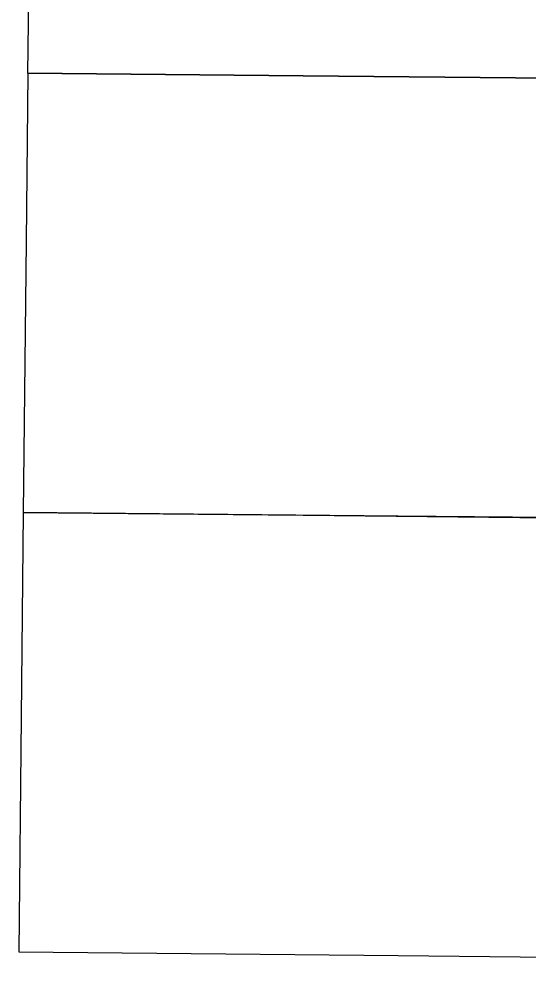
# Model space of a CAD drawing. Header units: millimetres. Extents: x 35376015 to 35425557, y 2978369 to 3016004.
# Drawn here: x 35376015 to 35381374, y 2997384 to 3007339 of the extents above; entities that cross this region are included whole.
import ezdxf

# ---------------------------------------------------------------- set-up
doc = ezdxf.new("R2010")
doc.units = ezdxf.units.MM
doc.header["$XCLIPFRAME"] = 0
picture_1 = doc.add_image_def('image3.tif', size_in_pixel=(17312, 14269))
picture_2 = doc.add_image_def('image5.tif', size_in_pixel=(17319, 14071))
picture_3 = doc.add_image_def('image7.tif', size_in_pixel=(17253, 14076))

msp = doc.modelspace()

# ---------------------------------------------------------------- linework, layer by layer
at = {"color": 7, "lineweight": 30, "const_width": 1}
for points in [[(35384426.3, 3006001.2, 0.000006), (35384390.1, 3006275.6, -0.000003), (35384334.1, 3006699.2, -0.004654)], [(35384446.2, 3006003.8, 0.000006), (35384409.9, 3006278.2, -0.000003), (35384354, 3006701.8, -0.004654)]]:
    msp.add_lwpolyline(points, format="xyb", dxfattribs=at)

# ---------------------------------------------------------------- pictures from other files: only their frames are drawn
at = {"color": 251}
image = msp.add_image(picture_1, insert=(35375777.1, 3005916.1), size_in_units=(7294, 6011.9), rotation=-0.00224, dxfattribs=at)
image.set_boundary_path([(890.95, 1283.44), (834.74, 6948.63), (781.2, 12246.45), (7648.67, 12312.64), (15487.6, 12388.5), (15517.23, 9321.3), (15590.8, 1428.65), (7647.6, 1351.47), (891.1, 1283.4), (890.95, 1283.44)])
image = msp.add_image(picture_2, insert=(35375733.2, 3001326.1), size_in_units=(7322.8, 5949.5), rotation=-0.00796, dxfattribs=at)
image.set_boundary_path([(882.5, 1196), (841.1, 5380.47), (773.55, 12118.47), (7727.64, 12186.57), (15435.2, 12261.2), (15497.07, 5379.34), (15537.2, 1337.47), (7726.33, 1263.74), (882.15, 1196.2), (882.5, 1196)])
image = msp.add_image(picture_3, insert=(35375655.1, 2996730.5), size_in_units=(7293.8, 5950.7), rotation=-0.00214, dxfattribs=at)
image.set_boundary_path([(958.66, 1254.93), (909.1, 6341.95), (851.24, 12177.45), (10278.4, 12269.97), (15517.17, 12319.9), (15573, 6343.06), (15619.2, 1395.2), (10276.1, 1344.06), (957.5, 1254.53), (958.66, 1254.93)])

doc.saveas('drawing.dxf')
